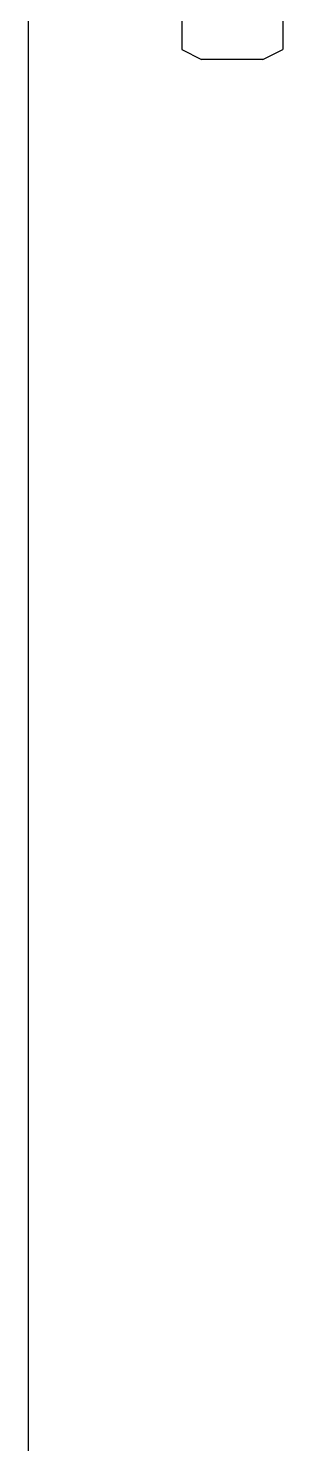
# Model space of a CAD drawing. Header units: millimetres. Extents: x 0 to 160, y -2 to 126.
# Drawn here: x 0 to 6.4, y 30.92 to 66.54 of the extents above; entities that cross this region are included whole.
import ezdxf

# ---------------------------------------------------------------- set-up
doc = ezdxf.new("R2010")
doc.units = ezdxf.units.MM

msp = doc.modelspace()

# ---------------------------------------------------------------- linework, layer by layer
at = {"color": 7, "linetype": 'Continuous', "lineweight": 25}
for p, q in [((0, 126), (0, 0)), ((3.861, 68.051), (3.861, 66.011)), ((6.401, 68.051), (6.401, 66.011)), ((3.861, 66.011), (4.361, 65.761)), ((5.901, 65.761), (6.401, 66.011)), ((5.901, 65.761), (4.361, 65.761))]:
    msp.add_line(p, q, dxfattribs=at)

doc.saveas('drawing.dxf')
